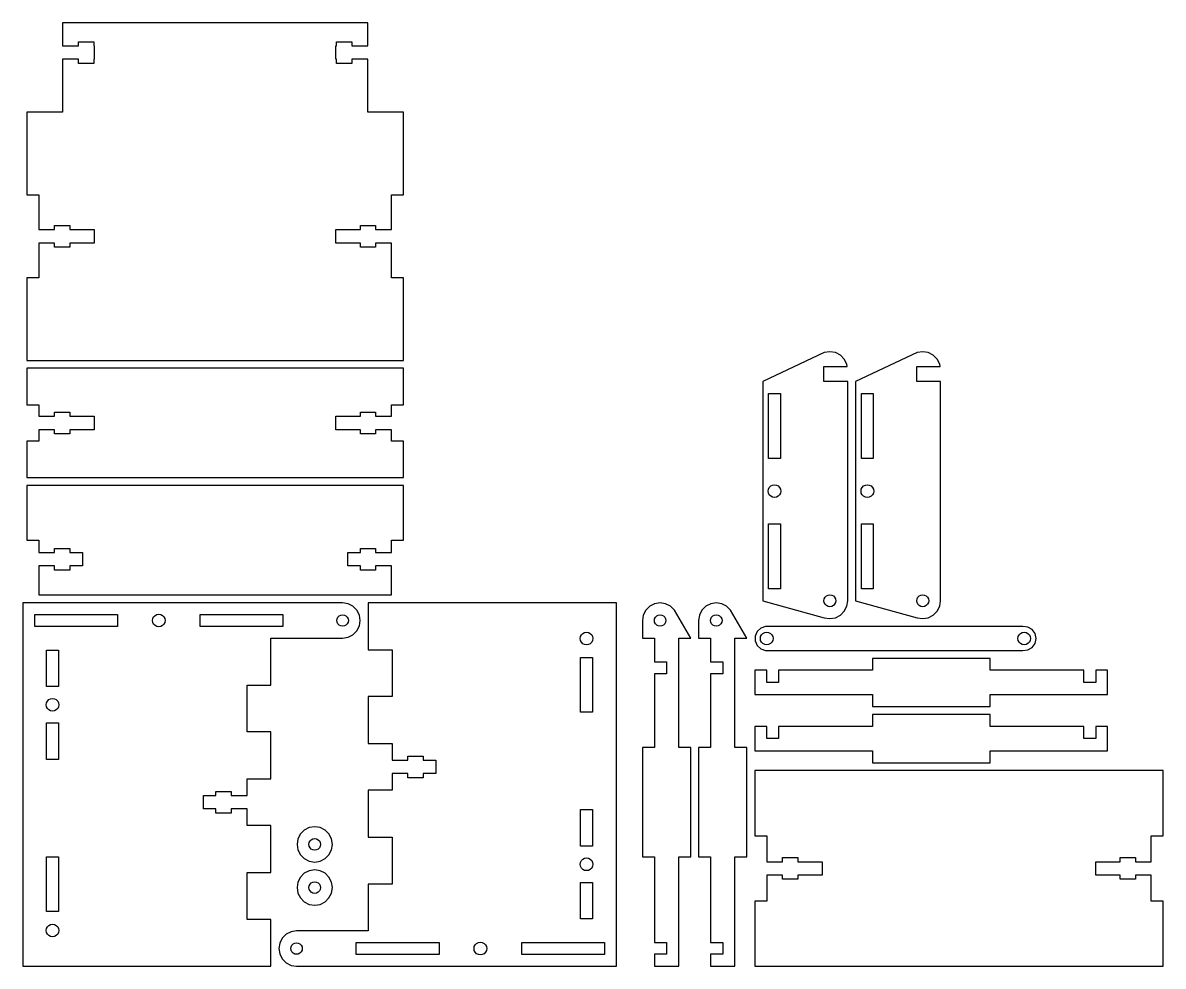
# Model space of a CAD drawing. Header units: metres. Extents: x 0 to 494, y 0 to 238.
# Drawn here: x 206.7 to 494, y 0 to 237.7 of the extents above; entities that cross this region are included whole.
import ezdxf

# ---------------------------------------------------------------- set-up
doc = ezdxf.new("R2010")
doc.units = ezdxf.units.M

msp = doc.modelspace()

# ---------------------------------------------------------------- linework, layer by layer
for p, q in [((293.61, 237.694), (216.74, 237.694)), ((216.74, 237.694), (216.74, 231.894)), ((293.61, 231.894), (293.61, 237.694)), ((220.74, 231.894), (220.74, 232.919)), ((220.74, 232.919), (224.59, 232.919)), ((224.59, 232.919), (224.59, 231.894)), ((285.76, 231.894), (285.76, 232.919)), ((285.76, 232.919), (289.61, 232.919)), ((289.61, 232.919), (289.61, 231.894)), ((216.74, 231.894), (220.74, 231.894)), ((224.59, 231.894), (224.74, 231.894)), ((224.74, 231.894), (224.74, 228.494)), ((285.61, 228.494), (285.61, 231.894)), ((285.61, 231.894), (285.76, 231.894)), ((289.61, 231.894), (293.61, 231.894)), ((220.74, 228.494), (216.74, 228.494)), ((216.74, 228.494), (216.74, 215.144)), ((220.74, 227.469), (220.74, 228.494)), ((224.59, 227.469), (220.74, 227.469)), ((224.74, 228.494), (224.59, 228.494)), ((224.59, 228.494), (224.59, 227.469)), ((285.76, 228.494), (285.61, 228.494)), ((285.76, 227.469), (285.76, 228.494)), ((289.61, 227.469), (285.76, 227.469)), ((293.61, 228.494), (289.61, 228.494)), ((289.61, 228.494), (289.61, 227.469)), ((293.61, 215.144), (293.61, 228.494)), ((216.74, 215.144), (207.74, 215.144)), ((207.74, 215.144), (207.74, 194.311)), ((302.61, 215.144), (293.61, 215.144)), ((302.61, 194.311), (302.61, 215.144)), ((207.74, 194.311), (210.74, 194.311)), ((210.74, 194.311), (210.74, 185.594)), ((299.61, 185.594), (299.61, 194.311)), ((299.61, 194.311), (302.61, 194.311)), ((210.74, 185.594), (214.74, 185.594)), ((214.74, 185.594), (214.74, 186.619)), ((214.74, 186.619), (218.59, 186.619)), ((218.59, 186.619), (218.59, 185.594)), ((218.59, 185.594), (224.74, 185.594)), ((224.74, 185.594), (224.74, 182.194)), ((285.61, 182.194), (285.61, 185.594)), ((285.61, 185.594), (291.76, 185.594)), ((291.76, 185.594), (291.76, 186.619)), ((291.76, 186.619), (295.61, 186.619)), ((295.61, 186.619), (295.61, 185.594)), ((295.61, 185.594), (299.61, 185.594)), ((214.74, 182.194), (210.74, 182.194)), ((210.74, 182.194), (210.74, 173.477)), ((214.74, 181.169), (214.74, 182.194)), ((218.59, 181.169), (214.74, 181.169)), ((224.74, 182.194), (218.59, 182.194)), ((218.59, 182.194), (218.59, 181.169)), ((291.76, 182.194), (285.61, 182.194)), ((291.76, 181.169), (291.76, 182.194)), ((295.61, 181.169), (291.76, 181.169)), ((299.61, 182.194), (295.61, 182.194)), ((295.61, 182.194), (295.61, 181.169)), ((299.61, 173.477), (299.61, 182.194)), ((210.74, 173.477), (207.74, 173.477)), ((207.74, 173.477), (207.74, 152.644)), ((302.61, 173.477), (299.61, 173.477)), ((302.61, 152.644), (302.61, 173.477)), ((207.74, 152.644), (302.61, 152.644)), ((408.63, 154.613), (393.115, 147.333)), ((410.021, 154.833), (408.63, 154.613)), ((411.411, 154.613), (410.021, 154.833)), ((412.666, 153.974), (411.411, 154.613)), ((413.661, 152.978), (412.666, 153.974)), ((414.301, 151.724), (413.661, 152.978)), ((432.036, 154.613), (416.521, 147.333)), ((433.427, 154.833), (432.036, 154.613)), ((434.817, 154.613), (433.427, 154.833)), ((436.072, 153.974), (434.817, 154.613)), ((437.067, 152.978), (436.072, 153.974)), ((437.706, 151.724), (437.067, 152.978)), ((302.61, 150.644), (207.74, 150.644)), ((207.74, 150.644), (207.74, 141.461)), ((302.61, 141.461), (302.61, 150.644)), ((408.521, 147.333), (408.521, 151.083)), ((408.521, 151.083), (414.402, 151.083)), ((414.402, 151.083), (414.301, 151.724)), ((431.927, 147.333), (431.927, 151.083)), ((431.927, 151.083), (437.808, 151.083)), ((437.808, 151.083), (437.706, 151.724)), ((393.115, 147.333), (393.115, 92.0667)), ((414.521, 147.333), (408.521, 147.333)), ((414.521, 92.0667), (414.521, 147.333)), ((416.521, 147.333), (416.521, 92.0667)), ((437.927, 147.333), (431.927, 147.333)), ((437.927, 92.0667), (437.927, 147.333)), ((394.565, 127.911), (394.565, 144.333)), ((394.565, 144.333), (397.565, 144.333)), ((397.565, 144.333), (397.565, 127.911)), ((417.971, 127.911), (417.971, 144.333)), ((417.971, 144.333), (420.971, 144.333)), ((420.971, 144.333), (420.971, 127.911)), ((207.74, 141.461), (210.74, 141.461)), ((210.74, 141.461), (210.74, 138.57)), ((299.61, 138.57), (299.61, 141.461)), ((299.61, 141.461), (302.61, 141.461)), ((210.74, 138.57), (214.74, 138.57)), ((214.74, 138.57), (214.74, 139.595)), ((214.74, 139.595), (218.59, 139.595)), ((218.59, 139.595), (218.59, 138.57)), ((218.59, 138.57), (224.74, 138.57)), ((224.74, 138.57), (224.74, 135.17)), ((285.61, 135.17), (285.61, 138.57)), ((285.61, 138.57), (291.76, 138.57)), ((291.76, 138.57), (291.76, 139.595)), ((291.76, 139.595), (295.61, 139.595)), ((295.61, 139.595), (295.61, 138.57)), ((295.61, 138.57), (299.61, 138.57)), ((214.74, 135.17), (210.74, 135.17)), ((210.74, 135.17), (210.74, 132.278)), ((214.74, 134.145), (214.74, 135.17)), ((224.74, 135.17), (218.59, 135.17)), ((218.59, 135.17), (218.59, 134.145)), ((291.76, 135.17), (285.61, 135.17)), ((291.76, 134.145), (291.76, 135.17)), ((299.61, 135.17), (295.61, 135.17)), ((295.61, 135.17), (295.61, 134.145)), ((299.61, 132.278), (299.61, 135.17)), ((210.74, 132.278), (207.74, 132.278)), ((207.74, 132.278), (207.74, 123.095)), ((218.59, 134.145), (214.74, 134.145)), ((295.61, 134.145), (291.76, 134.145)), ((302.61, 132.278), (299.61, 132.278)), ((302.61, 123.095), (302.61, 132.278)), ((397.565, 127.911), (394.565, 127.911)), ((420.971, 127.911), (417.971, 127.911)), ((207.74, 123.095), (302.61, 123.095)), ((302.61, 121.095), (207.74, 121.095)), ((207.74, 121.095), (207.74, 107.321)), ((302.61, 107.321), (302.61, 121.095)), ((394.771, 120.64), (395.125, 120.994)), ((395.125, 120.994), (395.571, 121.222)), ((395.571, 121.222), (396.065, 121.3)), ((396.065, 121.3), (396.559, 121.222)), ((396.559, 121.222), (397.005, 120.994)), ((397.005, 120.994), (397.359, 120.64)), ((418.176, 120.64), (418.53, 120.994)), ((418.53, 120.994), (418.976, 121.222)), ((418.976, 121.222), (419.471, 121.3)), ((419.471, 121.3), (419.965, 121.222)), ((419.965, 121.222), (420.411, 120.994)), ((420.411, 120.994), (420.765, 120.64)), ((394.465, 119.7), (394.543, 120.194)), ((394.543, 119.206), (394.465, 119.7)), ((394.543, 120.194), (394.771, 120.64)), ((394.771, 118.76), (394.543, 119.206)), ((395.125, 118.406), (394.771, 118.76)), ((395.571, 118.178), (395.125, 118.406)), ((396.065, 118.1), (395.571, 118.178)), ((396.559, 118.178), (396.065, 118.1)), ((397.005, 118.406), (396.559, 118.178)), ((397.359, 118.76), (397.005, 118.406)), ((397.359, 120.64), (397.587, 120.194)), ((397.587, 119.206), (397.359, 118.76)), ((397.587, 120.194), (397.665, 119.7)), ((397.665, 119.7), (397.587, 119.206)), ((417.871, 119.7), (417.949, 120.194)), ((417.949, 119.206), (417.871, 119.7)), ((417.949, 120.194), (418.176, 120.64)), ((418.176, 118.76), (417.949, 119.206)), ((418.53, 118.406), (418.176, 118.76)), ((418.976, 118.178), (418.53, 118.406)), ((419.471, 118.1), (418.976, 118.178)), ((419.965, 118.178), (419.471, 118.1)), ((420.411, 118.406), (419.965, 118.178)), ((420.765, 118.76), (420.411, 118.406)), ((420.765, 120.64), (420.993, 120.194)), ((420.993, 119.206), (420.765, 118.76)), ((420.993, 120.194), (421.071, 119.7)), ((421.071, 119.7), (420.993, 119.206)), ((394.565, 95.0667), (394.565, 111.489)), ((394.565, 111.489), (397.565, 111.489)), ((397.565, 111.489), (397.565, 95.0667)), ((417.971, 95.0667), (417.971, 111.489)), ((417.971, 111.489), (420.971, 111.489)), ((420.971, 111.489), (420.971, 95.0667)), ((207.74, 107.321), (210.74, 107.321)), ((210.74, 107.321), (210.74, 104.246)), ((299.61, 104.246), (299.61, 107.321)), ((299.61, 107.321), (302.61, 107.321)), ((210.74, 104.246), (214.74, 104.246)), ((214.74, 104.246), (214.74, 105.271)), ((214.74, 105.271), (218.59, 105.271)), ((218.59, 105.271), (218.59, 104.246)), ((218.59, 104.246), (221.74, 104.246)), ((221.74, 104.246), (221.74, 100.846)), ((288.61, 100.846), (288.61, 104.246)), ((288.61, 104.246), (291.76, 104.246)), ((291.76, 104.246), (291.76, 105.271)), ((291.76, 105.271), (295.61, 105.271)), ((295.61, 105.271), (295.61, 104.246)), ((295.61, 104.246), (299.61, 104.246)), ((214.74, 100.846), (210.74, 100.846)), ((210.74, 100.846), (210.74, 93.5465)), ((214.74, 99.8215), (214.74, 100.846)), ((221.74, 100.846), (218.59, 100.846)), ((218.59, 100.846), (218.59, 99.8215)), ((291.76, 100.846), (288.61, 100.846)), ((291.76, 99.8215), (291.76, 100.846)), ((299.61, 100.846), (295.61, 100.846)), ((295.61, 100.846), (295.61, 99.8215)), ((299.61, 93.5465), (299.61, 100.846)), ((218.59, 99.8215), (214.74, 99.8215)), ((295.61, 99.8215), (291.76, 99.8215)), ((397.565, 95.0667), (394.565, 95.0667)), ((420.971, 95.0667), (417.971, 95.0667)), ((210.74, 93.5465), (299.61, 93.5465)), ((393.115, 92.0667), (408.63, 87.7869)), ((408.521, 92.0667), (408.594, 92.5302)), ((408.594, 91.6031), (408.521, 92.0667)), ((408.594, 92.5302), (408.807, 92.9483)), ((408.807, 92.9483), (409.139, 93.2802)), ((409.139, 93.2802), (409.557, 93.4932)), ((409.557, 93.4932), (410.021, 93.5667)), ((410.021, 93.5667), (410.484, 93.4932)), ((410.484, 93.4932), (410.902, 93.2802)), ((410.902, 93.2802), (411.234, 92.9483)), ((411.234, 92.9483), (411.447, 92.5302)), ((411.447, 92.5302), (411.521, 92.0667)), ((411.521, 92.0667), (411.447, 91.6031)), ((414.301, 90.6761), (414.521, 92.0667)), ((416.521, 92.0667), (432.036, 87.7869)), ((431.927, 92.0667), (432, 92.5302)), ((432, 91.6031), (431.927, 92.0667)), ((432, 92.5302), (432.213, 92.9483)), ((432.213, 92.9483), (432.545, 93.2802)), ((432.545, 93.2802), (432.963, 93.4932)), ((432.963, 93.4932), (433.427, 93.5667)), ((433.427, 93.5667), (433.89, 93.4932)), ((433.89, 93.4932), (434.308, 93.2802)), ((434.308, 93.2802), (434.64, 92.9483)), ((434.64, 92.9483), (434.853, 92.5302)), ((434.853, 92.5302), (434.927, 92.0667)), ((434.927, 92.0667), (434.853, 91.6031)), ((437.706, 90.6761), (437.927, 92.0667)), ((287.29, 91.5465), (206.74, 91.5465)), ((206.74, 91.5465), (206.74, 0)), ((288.665, 91.3287), (287.29, 91.5465)), ((289.906, 90.6966), (288.665, 91.3287)), ((290.89, 89.7121), (289.906, 90.6966)), ((291.522, 88.4716), (290.89, 89.7121)), ((356.24, 91.5465), (293.74, 91.5465)), ((293.74, 91.5465), (293.74, 79.7399)), ((356.24, 0), (356.24, 91.5465)), ((363.665, 89.7121), (363.033, 88.4716)), ((364.649, 90.6966), (363.665, 89.7121)), ((365.89, 91.3287), (364.649, 90.6966)), ((367.265, 91.5465), (365.89, 91.3287)), ((368.64, 91.3287), (367.265, 91.5465)), ((369.881, 90.6966), (368.64, 91.3287)), ((370.865, 89.7121), (369.881, 90.6966)), ((374.965, 82.6565), (370.865, 89.7121)), ((377.815, 89.7121), (377.183, 88.4716)), ((378.799, 90.6966), (377.815, 89.7121)), ((380.04, 91.3287), (378.799, 90.6966)), ((381.415, 91.5465), (380.04, 91.3287)), ((382.79, 91.3287), (381.415, 91.5465)), ((384.031, 90.6966), (382.79, 91.3287)), ((385.015, 89.7121), (384.031, 90.6966)), ((389.115, 82.6565), (385.015, 89.7121)), ((408.807, 91.185), (408.594, 91.6031)), ((409.139, 90.8531), (408.807, 91.185)), ((409.557, 90.6401), (409.139, 90.8531)), ((410.021, 90.5667), (409.557, 90.6401)), ((410.484, 90.6401), (410.021, 90.5667)), ((410.902, 90.8531), (410.484, 90.6401)), ((411.234, 91.185), (410.902, 90.8531)), ((411.447, 91.6031), (411.234, 91.185)), ((412.666, 88.4261), (413.661, 89.4216)), ((413.661, 89.4216), (414.301, 90.6761)), ((432.213, 91.185), (432, 91.6031)), ((432.545, 90.8531), (432.213, 91.185)), ((432.963, 90.6401), (432.545, 90.8531)), ((433.427, 90.5667), (432.963, 90.6401)), ((433.89, 90.6401), (433.427, 90.5667)), ((434.308, 90.8531), (433.89, 90.6401)), ((434.64, 91.185), (434.308, 90.8531)), ((434.853, 91.6031), (434.64, 91.185)), ((436.072, 88.4261), (437.067, 89.4216)), ((437.067, 89.4216), (437.706, 90.6761)), ((209.74, 85.5965), (209.74, 88.5965)), ((209.74, 88.5965), (230.573, 88.5965)), ((230.573, 88.5965), (230.573, 85.5965)), ((239.39, 87.0965), (239.468, 87.5909)), ((239.468, 86.6021), (239.39, 87.0965)), ((239.468, 87.5909), (239.696, 88.037)), ((239.696, 86.156), (239.468, 86.6021)), ((239.696, 88.037), (240.05, 88.3909)), ((240.05, 88.3909), (240.496, 88.6182)), ((240.496, 88.6182), (240.99, 88.6965)), ((240.99, 88.6965), (241.484, 88.6182)), ((241.484, 88.6182), (241.93, 88.3909)), ((241.93, 88.3909), (242.284, 88.037)), ((242.284, 88.037), (242.512, 87.5909)), ((242.512, 86.6021), (242.284, 86.156)), ((242.512, 87.5909), (242.59, 87.0965)), ((242.59, 87.0965), (242.512, 86.6021)), ((251.407, 85.5965), (251.407, 88.5965)), ((251.407, 88.5965), (272.24, 88.5965)), ((272.24, 88.5965), (272.24, 85.5965)), ((285.84, 87.0965), (285.911, 87.5446)), ((285.911, 86.6484), (285.84, 87.0965)), ((285.911, 87.5446), (286.117, 87.9488)), ((286.117, 86.2442), (285.911, 86.6484)), ((286.117, 87.9488), (286.438, 88.2696)), ((286.438, 85.9234), (286.117, 86.2442)), ((286.438, 88.2696), (286.842, 88.4755)), ((286.842, 88.4755), (287.29, 88.5465)), ((287.29, 88.5465), (287.738, 88.4755)), ((287.738, 88.4755), (288.142, 88.2696)), ((288.142, 88.2696), (288.463, 87.9488)), ((288.463, 86.2442), (288.142, 85.9234)), ((288.463, 87.9488), (288.669, 87.5446)), ((288.669, 86.6484), (288.463, 86.2442)), ((288.669, 87.5446), (288.74, 87.0965)), ((288.74, 87.0965), (288.669, 86.6484)), ((291.74, 87.0965), (291.522, 88.4716)), ((291.522, 85.7214), (291.74, 87.0965)), ((363.033, 88.4716), (362.815, 87.0965)), ((362.815, 87.0965), (362.815, 82.6465)), ((365.815, 87.0965), (365.886, 87.5446)), ((365.886, 86.6484), (365.815, 87.0965)), ((365.886, 87.5446), (366.092, 87.9488)), ((366.092, 86.2442), (365.886, 86.6484)), ((366.092, 87.9488), (366.413, 88.2696)), ((366.413, 85.9234), (366.092, 86.2442)), ((366.413, 88.2696), (366.817, 88.4755)), ((366.817, 88.4755), (367.265, 88.5465)), ((367.265, 88.5465), (367.713, 88.4755)), ((367.713, 88.4755), (368.117, 88.2696)), ((368.117, 88.2696), (368.438, 87.9488)), ((368.438, 86.2442), (368.117, 85.9234)), ((368.438, 87.9488), (368.644, 87.5446)), ((368.644, 86.6484), (368.438, 86.2442)), ((368.644, 87.5446), (368.715, 87.0965)), ((368.715, 87.0965), (368.644, 86.6484)), ((377.183, 88.4716), (376.965, 87.0965)), ((376.965, 87.0965), (376.965, 82.6465)), ((379.965, 87.0965), (380.036, 87.5446)), ((380.036, 86.6484), (379.965, 87.0965)), ((380.036, 87.5446), (380.242, 87.9488)), ((380.242, 86.2442), (380.036, 86.6484)), ((380.242, 87.9488), (380.563, 88.2696)), ((380.563, 85.9234), (380.242, 86.2442)), ((380.563, 88.2696), (380.967, 88.4755)), ((380.967, 88.4755), (381.415, 88.5465)), ((381.415, 88.5465), (381.863, 88.4755)), ((381.863, 88.4755), (382.267, 88.2696)), ((382.267, 88.2696), (382.588, 87.9488)), ((382.588, 86.2442), (382.267, 85.9234)), ((382.588, 87.9488), (382.794, 87.5446)), ((382.794, 86.6484), (382.588, 86.2442)), ((382.794, 87.5446), (382.865, 87.0965)), ((382.865, 87.0965), (382.794, 86.6484)), ((408.63, 87.7869), (410.021, 87.5667)), ((410.021, 87.5667), (411.411, 87.7869)), ((411.411, 87.7869), (412.666, 88.4261)), ((432.036, 87.7869), (433.427, 87.5667)), ((433.427, 87.5667), (434.817, 87.7869)), ((434.817, 87.7869), (436.072, 88.4261)), ((230.573, 85.5965), (209.74, 85.5965)), ((240.05, 85.8021), (239.696, 86.156)), ((240.496, 85.5748), (240.05, 85.8021)), ((240.99, 85.4965), (240.496, 85.5748)), ((241.484, 85.5748), (240.99, 85.4965)), ((241.93, 85.8021), (241.484, 85.5748)), ((242.284, 86.156), (241.93, 85.8021)), ((272.24, 85.5965), (251.407, 85.5965)), ((286.842, 85.7175), (286.438, 85.9234)), ((287.29, 85.6465), (286.842, 85.7175)), ((287.738, 85.7175), (287.29, 85.6465)), ((288.142, 85.9234), (287.738, 85.7175)), ((288.665, 82.8643), (289.906, 83.4964)), ((289.906, 83.4964), (290.89, 84.4809)), ((290.89, 84.4809), (291.522, 85.7214)), ((347.218, 83.0409), (347.446, 83.487)), ((347.446, 83.487), (347.8, 83.8409)), ((347.8, 83.8409), (348.246, 84.0682)), ((348.246, 84.0682), (348.74, 84.1465)), ((348.74, 84.1465), (349.234, 84.0682)), ((349.234, 84.0682), (349.68, 83.8409)), ((349.68, 83.8409), (350.034, 83.487)), ((350.034, 83.487), (350.262, 83.0409)), ((366.817, 85.7175), (366.413, 85.9234)), ((367.265, 85.6465), (366.817, 85.7175)), ((367.713, 85.7175), (367.265, 85.6465)), ((368.117, 85.9234), (367.713, 85.7175)), ((380.967, 85.7175), (380.563, 85.9234)), ((381.415, 85.6465), (380.967, 85.7175)), ((381.863, 85.7175), (381.415, 85.6465)), ((382.267, 85.9234), (381.863, 85.7175)), ((391.688, 84.33), (391.181, 83.1904)), ((392.615, 85.1647), (391.688, 84.33)), ((392.593, 83.0611), (392.821, 83.5071)), ((393.801, 85.5502), (392.615, 85.1647)), ((392.821, 83.5071), (393.175, 83.8611)), ((393.175, 83.8611), (393.621, 84.0883)), ((393.621, 84.0883), (394.115, 84.1667)), ((458.671, 85.5502), (393.801, 85.5502)), ((394.115, 84.1667), (394.609, 84.0883)), ((394.609, 84.0883), (395.055, 83.8611)), ((395.055, 83.8611), (395.409, 83.5071)), ((395.409, 83.5071), (395.637, 83.0611)), ((457.463, 83.0611), (457.691, 83.5071)), ((457.691, 83.5071), (458.045, 83.8611)), ((458.045, 83.8611), (458.491, 84.0883)), ((458.491, 84.0883), (458.985, 84.1667)), ((459.912, 85.4198), (458.671, 85.5502)), ((458.985, 84.1667), (459.479, 84.0883)), ((459.479, 84.0883), (459.925, 83.8611)), ((460.992, 84.7961), (459.912, 85.4198)), ((459.925, 83.8611), (460.279, 83.5071)), ((460.279, 83.5071), (460.507, 83.0611)), ((461.726, 83.7869), (460.992, 84.7961)), ((461.985, 82.5667), (461.726, 83.7869)), ((269.24, 70.8399), (269.24, 82.6465)), ((269.24, 82.6465), (287.29, 82.6465)), ((287.29, 82.6465), (288.665, 82.8643)), ((347.14, 82.5465), (347.218, 83.0409)), ((347.218, 82.0521), (347.14, 82.5465)), ((347.446, 81.606), (347.218, 82.0521)), ((347.8, 81.2521), (347.446, 81.606)), ((348.246, 81.0248), (347.8, 81.2521)), ((348.74, 80.9465), (348.246, 81.0248)), ((349.234, 81.0248), (348.74, 80.9465)), ((349.68, 81.2521), (349.234, 81.0248)), ((350.034, 81.606), (349.68, 81.2521)), ((350.262, 82.0521), (350.034, 81.606)), ((350.262, 83.0409), (350.34, 82.5465)), ((350.34, 82.5465), (350.262, 82.0521)), ((362.815, 82.6465), (365.815, 82.6465)), ((365.815, 82.6465), (365.815, 76.6465)), ((371.965, 55.0977), (371.965, 82.6465)), ((371.965, 82.6465), (374.965, 82.6465)), ((374.965, 82.6465), (374.965, 82.6565)), ((376.965, 82.6465), (379.965, 82.6465)), ((379.965, 82.6465), (379.965, 76.6465)), ((386.115, 55.0977), (386.115, 82.6465)), ((386.115, 82.6465), (389.115, 82.6465)), ((389.115, 82.6465), (389.115, 82.6565)), ((391.181, 83.1904), (391.181, 81.9429)), ((391.181, 81.9429), (391.688, 80.8033)), ((391.688, 80.8033), (392.615, 79.9686)), ((392.515, 82.5667), (392.593, 83.0611)), ((392.593, 82.0723), (392.515, 82.5667)), ((392.821, 81.6262), (392.593, 82.0723)), ((393.175, 81.2722), (392.821, 81.6262)), ((393.621, 81.045), (393.175, 81.2722)), ((394.115, 80.9667), (393.621, 81.045)), ((394.609, 81.045), (394.115, 80.9667)), ((395.055, 81.2722), (394.609, 81.045)), ((395.409, 81.6262), (395.055, 81.2722)), ((395.637, 82.0723), (395.409, 81.6262)), ((395.637, 83.0611), (395.715, 82.5667)), ((395.715, 82.5667), (395.637, 82.0723)), ((457.385, 82.5667), (457.463, 83.0611)), ((457.463, 82.0723), (457.385, 82.5667)), ((457.691, 81.6262), (457.463, 82.0723)), ((458.045, 81.2722), (457.691, 81.6262)), ((458.491, 81.045), (458.045, 81.2722)), ((458.985, 80.9667), (458.491, 81.045)), ((459.479, 81.045), (458.985, 80.9667)), ((459.925, 81.2722), (459.479, 81.045)), ((460.279, 81.6262), (459.925, 81.2722)), ((460.507, 82.0723), (460.279, 81.6262)), ((460.507, 83.0611), (460.585, 82.5667)), ((460.585, 82.5667), (460.507, 82.0723)), ((460.992, 80.3372), (461.726, 81.3465)), ((461.726, 81.3465), (461.985, 82.5667)), ((212.74, 70.4635), (212.74, 79.6465)), ((212.74, 79.6465), (215.74, 79.6465)), ((215.74, 79.6465), (215.74, 70.4635)), ((293.74, 79.7399), (299.74, 79.7399)), ((299.74, 79.7399), (299.74, 67.9332)), ((347.24, 63.9977), (347.24, 77.7721)), ((347.24, 77.7721), (350.24, 77.7721)), ((350.24, 77.7721), (350.24, 63.9977)), ((392.615, 79.9686), (393.801, 79.5831)), ((393.801, 79.5831), (458.671, 79.5831)), ((450.362, 77.5667), (420.738, 77.5667)), ((420.738, 77.5667), (420.738, 74.5667)), ((450.362, 74.5667), (450.362, 77.5667)), ((458.671, 79.5831), (459.912, 79.7135)), ((459.912, 79.7135), (460.992, 80.3372)), ((365.815, 76.6465), (368.89, 76.6465)), ((368.89, 76.6465), (368.89, 73.6465)), ((379.965, 76.6465), (383.04, 76.6465)), ((383.04, 76.6465), (383.04, 73.6465)), ((368.89, 73.6465), (365.815, 73.6465)), ((365.815, 73.6465), (365.815, 55.0977)), ((383.04, 73.6465), (379.965, 73.6465)), ((379.965, 73.6465), (379.965, 55.0977)), ((394.115, 74.5667), (391.115, 74.5667)), ((391.115, 74.5667), (391.115, 68.4167)), ((394.115, 71.4917), (394.115, 74.5667)), ((420.738, 74.5667), (397.115, 74.5667)), ((397.115, 74.5667), (397.115, 71.4917)), ((473.985, 74.5667), (450.362, 74.5667)), ((473.985, 71.4917), (473.985, 74.5667)), ((479.985, 74.5667), (476.985, 74.5667)), ((476.985, 74.5667), (476.985, 71.4917)), ((479.985, 68.4167), (479.985, 74.5667)), ((215.74, 70.4635), (212.74, 70.4635)), ((263.24, 59.0332), (263.24, 70.8399)), ((263.24, 70.8399), (269.24, 70.8399)), ((397.115, 71.4917), (394.115, 71.4917)), ((476.985, 71.4917), (473.985, 71.4917)), ((212.64, 65.8721), (212.718, 66.3665)), ((212.718, 66.3665), (212.946, 66.8125)), ((212.946, 66.8125), (213.3, 67.1665)), ((213.3, 67.1665), (213.746, 67.3938)), ((213.746, 67.3938), (214.24, 67.4721)), ((214.24, 67.4721), (214.734, 67.3938)), ((214.734, 67.3938), (215.18, 67.1665)), ((215.18, 67.1665), (215.534, 66.8125)), ((215.534, 66.8125), (215.762, 66.3665)), ((215.762, 66.3665), (215.84, 65.8721)), ((299.74, 67.9332), (293.74, 67.9332)), ((293.74, 67.9332), (293.74, 56.1266)), ((391.115, 68.4167), (420.738, 68.4167)), ((420.738, 68.4167), (420.738, 65.4167)), ((450.362, 68.4167), (479.985, 68.4167)), ((450.362, 65.4167), (450.362, 68.4167)), ((212.718, 65.3777), (212.64, 65.8721)), ((212.946, 64.9316), (212.718, 65.3777)), ((213.3, 64.5777), (212.946, 64.9316)), ((213.746, 64.3504), (213.3, 64.5777)), ((214.24, 64.2721), (213.746, 64.3504)), ((214.734, 64.3504), (214.24, 64.2721)), ((215.18, 64.5777), (214.734, 64.3504)), ((215.534, 64.9316), (215.18, 64.5777)), ((215.762, 65.3777), (215.534, 64.9316)), ((215.84, 65.8721), (215.762, 65.3777)), ((350.24, 63.9977), (347.24, 63.9977)), ((420.738, 65.4167), (450.362, 65.4167)), ((450.362, 63.4167), (420.738, 63.4167)), ((420.738, 63.4167), (420.738, 60.4167)), ((450.362, 60.4167), (450.362, 63.4167)), ((212.74, 52.0977), (212.74, 61.2806)), ((212.74, 61.2806), (215.74, 61.2806)), ((215.74, 61.2806), (215.74, 52.0977)), ((394.115, 60.4167), (391.115, 60.4167)), ((391.115, 60.4167), (391.115, 54.2667)), ((394.115, 57.3417), (394.115, 60.4167)), ((420.738, 60.4167), (397.115, 60.4167)), ((397.115, 60.4167), (397.115, 57.3417)), ((473.985, 60.4167), (450.362, 60.4167)), ((473.985, 57.3417), (473.985, 60.4167)), ((479.985, 60.4167), (476.985, 60.4167)), ((476.985, 60.4167), (476.985, 57.3417)), ((479.985, 54.2667), (479.985, 60.4167)), ((269.24, 59.0332), (263.24, 59.0332)), ((269.24, 47.2266), (269.24, 59.0332)), ((293.74, 56.1266), (299.74, 56.1266)), ((299.74, 56.1266), (299.74, 51.9232)), ((365.815, 55.0977), (362.815, 55.0977)), ((362.815, 55.0977), (362.815, 27.5488)), ((374.965, 55.0977), (371.965, 55.0977)), ((374.965, 27.5488), (374.965, 55.0977)), ((379.965, 55.0977), (376.965, 55.0977)), ((376.965, 55.0977), (376.965, 27.5488)), ((389.115, 55.0977), (386.115, 55.0977)), ((389.115, 27.5488), (389.115, 55.0977)), ((397.115, 57.3417), (394.115, 57.3417)), ((476.985, 57.3417), (473.985, 57.3417)), ((215.74, 52.0977), (212.74, 52.0977)), ((299.74, 51.9232), (303.74, 51.9232)), ((303.74, 51.9232), (303.74, 52.9482)), ((303.74, 52.9482), (307.59, 52.9482)), ((307.59, 52.9482), (307.59, 51.9232)), ((307.59, 51.9232), (310.74, 51.9232)), ((310.74, 51.9232), (310.74, 48.5233)), ((391.115, 54.2667), (420.738, 54.2667)), ((420.738, 54.2667), (420.738, 51.2667)), ((450.362, 54.2667), (479.985, 54.2667)), ((450.362, 51.2667), (450.362, 54.2667)), ((493.985, 49.2667), (391.115, 49.2667)), ((391.115, 49.2667), (391.115, 32.8444)), ((420.738, 51.2667), (450.362, 51.2667)), ((493.985, 32.8444), (493.985, 49.2667)), ((263.24, 43.0232), (263.24, 47.2266)), ((263.24, 47.2266), (269.24, 47.2266)), ((303.74, 48.5233), (299.74, 48.5233)), ((299.74, 48.5233), (299.74, 44.3199)), ((303.74, 47.4983), (303.74, 48.5233)), ((307.59, 47.4983), (303.74, 47.4983)), ((310.74, 48.5233), (307.59, 48.5233)), ((307.59, 48.5233), (307.59, 47.4983)), ((255.39, 43.0232), (255.39, 44.0482)), ((255.39, 44.0482), (259.24, 44.0482)), ((259.24, 44.0482), (259.24, 43.0232)), ((299.74, 44.3199), (293.74, 44.3199)), ((293.74, 44.3199), (293.74, 32.5133)), ((252.24, 39.6232), (252.24, 43.0232)), ((252.24, 43.0232), (255.39, 43.0232)), ((259.24, 43.0232), (263.24, 43.0232)), ((255.39, 39.6232), (252.24, 39.6232)), ((255.39, 38.5983), (255.39, 39.6232)), ((259.24, 38.5983), (255.39, 38.5983)), ((263.24, 39.6232), (259.24, 39.6232)), ((259.24, 39.6232), (259.24, 38.5983)), ((263.24, 35.4199), (263.24, 39.6232)), ((347.24, 30.2659), (347.24, 39.4488)), ((347.24, 39.4488), (350.24, 39.4488)), ((350.24, 39.4488), (350.24, 30.2659)), ((269.24, 35.4199), (263.24, 35.4199)), ((269.24, 23.6133), (269.24, 35.4199)), ((278.89, 34.9322), (277.649, 34.3001)), ((280.265, 35.15), (278.89, 34.9322)), ((281.64, 34.9322), (280.265, 35.15)), ((282.881, 34.3001), (281.64, 34.9322)), ((276.033, 32.0751), (275.815, 30.7)), ((276.665, 33.3156), (276.033, 32.0751)), ((277.649, 34.3001), (276.665, 33.3156)), ((279.092, 31.5523), (279.413, 31.8731)), ((279.413, 31.8731), (279.817, 32.079)), ((279.817, 32.079), (280.265, 32.15)), ((280.265, 32.15), (280.713, 32.079)), ((280.713, 32.079), (281.117, 31.8731)), ((281.117, 31.8731), (281.438, 31.5523)), ((283.865, 33.3156), (282.881, 34.3001)), ((284.497, 32.0751), (283.865, 33.3156)), ((284.715, 30.7), (284.497, 32.0751)), ((293.74, 32.5133), (299.74, 32.5133)), ((299.74, 32.5133), (299.74, 20.7066)), ((391.115, 32.8444), (394.115, 32.8444)), ((394.115, 32.8444), (394.115, 26.3333)), ((490.985, 26.3333), (490.985, 32.8444)), ((490.985, 32.8444), (493.985, 32.8444)), ((275.815, 30.7), (276.033, 29.3249)), ((276.033, 29.3249), (276.665, 28.0844)), ((278.815, 30.7), (278.886, 31.1481)), ((278.886, 30.2519), (278.815, 30.7)), ((278.886, 31.1481), (279.092, 31.5523)), ((279.092, 29.8477), (278.886, 30.2519)), ((279.413, 29.5269), (279.092, 29.8477)), ((279.817, 29.321), (279.413, 29.5269)), ((280.265, 29.25), (279.817, 29.321)), ((280.713, 29.321), (280.265, 29.25)), ((281.117, 29.5269), (280.713, 29.321)), ((281.438, 29.8477), (281.117, 29.5269)), ((281.438, 31.5523), (281.644, 31.1481)), ((281.644, 30.2519), (281.438, 29.8477)), ((281.644, 31.1481), (281.715, 30.7)), ((281.715, 30.7), (281.644, 30.2519)), ((283.865, 28.0844), (284.497, 29.3249)), ((284.497, 29.3249), (284.715, 30.7)), ((350.24, 30.2659), (347.24, 30.2659)), ((212.74, 13.7744), (212.74, 27.5488)), ((212.74, 27.5488), (215.74, 27.5488)), ((215.74, 27.5488), (215.74, 13.7744)), ((276.665, 28.0844), (277.649, 27.0999)), ((277.649, 27.0999), (278.89, 26.4678)), ((278.89, 26.4678), (280.265, 26.25)), ((280.265, 26.25), (281.64, 26.4678)), ((281.64, 26.4678), (282.881, 27.0999)), ((282.881, 27.0999), (283.865, 28.0844)), ((347.14, 25.6744), (347.218, 26.1688)), ((347.218, 26.1688), (347.446, 26.6149)), ((347.446, 26.6149), (347.8, 26.9688)), ((347.8, 26.9688), (348.246, 27.1961)), ((348.246, 27.1961), (348.74, 27.2744)), ((348.74, 27.2744), (349.234, 27.1961)), ((349.234, 27.1961), (349.68, 26.9688)), ((349.68, 26.9688), (350.034, 26.6149)), ((350.034, 26.6149), (350.262, 26.1688)), ((350.262, 26.1688), (350.34, 25.6744)), ((362.815, 27.5488), (365.815, 27.5488)), ((365.815, 27.5488), (365.815, 6)), ((371.965, 27.5488), (374.965, 27.5488)), ((371.965, 0), (371.965, 27.5488)), ((376.965, 27.5488), (379.965, 27.5488)), ((379.965, 27.5488), (379.965, 6)), ((386.115, 27.5488), (389.115, 27.5488)), ((386.115, 0), (386.115, 27.5488)), ((394.115, 26.3333), (398.115, 26.3333)), ((398.115, 26.3333), (398.115, 27.3583)), ((398.115, 27.3583), (401.965, 27.3583)), ((401.965, 27.3583), (401.965, 26.3333)), ((401.965, 26.3333), (408.115, 26.3333)), ((408.115, 26.3333), (408.115, 22.9333)), ((476.985, 22.9333), (476.985, 26.3333)), ((476.985, 26.3333), (483.135, 26.3333)), ((483.135, 26.3333), (483.135, 27.3583)), ((483.135, 27.3583), (486.985, 27.3583)), ((486.985, 27.3583), (486.985, 26.3333)), ((486.985, 26.3333), (490.985, 26.3333)), ((263.24, 11.8066), (263.24, 23.6133)), ((263.24, 23.6133), (269.24, 23.6133)), ((277.649, 23.4001), (276.665, 22.4156)), ((278.89, 24.0322), (277.649, 23.4001)), ((280.265, 24.25), (278.89, 24.0322)), ((281.64, 24.0322), (280.265, 24.25)), ((282.881, 23.4001), (281.64, 24.0322)), ((283.865, 22.4156), (282.881, 23.4001)), ((347.218, 25.18), (347.14, 25.6744)), ((347.446, 24.734), (347.218, 25.18)), ((347.8, 24.38), (347.446, 24.734)), ((348.246, 24.1527), (347.8, 24.38)), ((348.74, 24.0744), (348.246, 24.1527)), ((349.234, 24.1527), (348.74, 24.0744)), ((349.68, 24.38), (349.234, 24.1527)), ((350.034, 24.734), (349.68, 24.38)), ((350.262, 25.18), (350.034, 24.734)), ((350.34, 25.6744), (350.262, 25.18)), ((276.033, 21.1751), (275.815, 19.8)), ((276.665, 22.4156), (276.033, 21.1751)), ((278.815, 19.8), (278.886, 20.2481)), ((278.886, 20.2481), (279.092, 20.6523)), ((279.092, 20.6523), (279.413, 20.9731)), ((279.413, 20.9731), (279.817, 21.179)), ((279.817, 21.179), (280.265, 21.25)), ((280.265, 21.25), (280.713, 21.179)), ((280.713, 21.179), (281.117, 20.9731)), ((281.117, 20.9731), (281.438, 20.6523)), ((281.438, 20.6523), (281.644, 20.2481)), ((281.644, 20.2481), (281.715, 19.8)), ((284.497, 21.1751), (283.865, 22.4156)), ((284.715, 19.8), (284.497, 21.1751)), ((299.74, 20.7066), (293.74, 20.7066)), ((293.74, 20.7066), (293.74, 8.9)), ((347.24, 11.9), (347.24, 21.083)), ((347.24, 21.083), (350.24, 21.083)), ((350.24, 21.083), (350.24, 11.9)), ((398.115, 22.9333), (394.115, 22.9333)), ((394.115, 22.9333), (394.115, 16.4222)), ((398.115, 21.9083), (398.115, 22.9333)), ((401.965, 21.9083), (398.115, 21.9083)), ((408.115, 22.9333), (401.965, 22.9333)), ((401.965, 22.9333), (401.965, 21.9083)), ((483.135, 22.9333), (476.985, 22.9333)), ((483.135, 21.9083), (483.135, 22.9333)), ((486.985, 21.9083), (483.135, 21.9083)), ((490.985, 22.9333), (486.985, 22.9333)), ((486.985, 22.9333), (486.985, 21.9083)), ((490.985, 16.4222), (490.985, 22.9333)), ((275.815, 19.8), (276.033, 18.4249)), ((276.033, 18.4249), (276.665, 17.1844)), ((278.886, 19.3519), (278.815, 19.8)), ((279.092, 18.9477), (278.886, 19.3519)), ((279.413, 18.6269), (279.092, 18.9477)), ((279.817, 18.421), (279.413, 18.6269)), ((280.265, 18.35), (279.817, 18.421)), ((280.713, 18.421), (280.265, 18.35)), ((281.117, 18.6269), (280.713, 18.421)), ((281.438, 18.9477), (281.117, 18.6269)), ((281.644, 19.3519), (281.438, 18.9477)), ((281.715, 19.8), (281.644, 19.3519)), ((283.865, 17.1844), (284.497, 18.4249)), ((284.497, 18.4249), (284.715, 19.8)), ((276.665, 17.1844), (277.649, 16.1999)), ((277.649, 16.1999), (278.89, 15.5678)), ((278.89, 15.5678), (280.265, 15.35)), ((280.265, 15.35), (281.64, 15.5678)), ((281.64, 15.5678), (282.881, 16.1999)), ((282.881, 16.1999), (283.865, 17.1844)), ((394.115, 16.4222), (391.115, 16.4222)), ((391.115, 16.4222), (391.115, 0)), ((493.985, 16.4222), (490.985, 16.4222)), ((493.985, 0), (493.985, 16.4222)), ((215.74, 13.7744), (212.74, 13.7744)), ((269.24, 11.8066), (263.24, 11.8066)), ((269.24, 0), (269.24, 11.8066)), ((350.24, 11.9), (347.24, 11.9)), ((212.64, 9), (212.718, 9.4944)), ((212.718, 8.5056), (212.64, 9)), ((212.718, 9.4944), (212.946, 9.9404)), ((212.946, 9.9404), (213.3, 10.2944)), ((213.3, 10.2944), (213.746, 10.5217)), ((213.746, 10.5217), (214.24, 10.6)), ((214.24, 10.6), (214.734, 10.5217)), ((214.734, 10.5217), (215.18, 10.2944)), ((215.18, 10.2944), (215.534, 9.9404)), ((215.534, 9.9404), (215.762, 9.4944)), ((215.762, 9.4944), (215.84, 9)), ((215.84, 9), (215.762, 8.5056)), ((274.315, 8.6822), (273.074, 8.0501)), ((275.69, 8.9), (274.315, 8.6822)), ((293.74, 8.9), (275.69, 8.9)), ((212.946, 8.0595), (212.718, 8.5056)), ((213.3, 7.7056), (212.946, 8.0595)), ((213.746, 7.4783), (213.3, 7.7056)), ((214.24, 7.4), (213.746, 7.4783)), ((214.734, 7.4783), (214.24, 7.4)), ((215.18, 7.7056), (214.734, 7.4783)), ((215.534, 8.0595), (215.18, 7.7056)), ((215.762, 8.5056), (215.534, 8.0595)), ((271.458, 5.8251), (271.24, 4.45)), ((272.09, 7.0656), (271.458, 5.8251)), ((273.074, 8.0501), (272.09, 7.0656)), ((274.838, 5.6231), (275.242, 5.829)), ((275.242, 5.829), (275.69, 5.9)), ((275.69, 5.9), (276.138, 5.829)), ((276.138, 5.829), (276.542, 5.6231)), ((290.74, 2.95), (290.74, 5.95)), ((290.74, 5.95), (311.573, 5.95)), ((311.573, 5.95), (311.573, 2.95)), ((321.05, 5.7444), (321.496, 5.9717)), ((321.496, 5.9717), (321.99, 6.05)), ((321.99, 6.05), (322.484, 5.9717)), ((322.484, 5.9717), (322.93, 5.7444)), ((332.407, 2.95), (332.407, 5.95)), ((332.407, 5.95), (353.24, 5.95)), ((353.24, 5.95), (353.24, 2.95)), ((365.815, 6), (368.89, 6)), ((368.89, 6), (368.89, 3)), ((379.965, 6), (383.04, 6)), ((383.04, 6), (383.04, 3)), ((271.24, 4.45), (271.458, 3.0749)), ((271.458, 3.0749), (272.09, 1.8343)), ((274.24, 4.45), (274.311, 4.8981)), ((274.311, 4.0019), (274.24, 4.45)), ((274.311, 4.8981), (274.517, 5.3023)), ((274.517, 3.5977), (274.311, 4.0019)), ((274.517, 5.3023), (274.838, 5.6231)), ((274.838, 3.2769), (274.517, 3.5977)), ((275.242, 3.071), (274.838, 3.2769)), ((275.69, 3), (275.242, 3.071)), ((276.138, 3.071), (275.69, 3)), ((276.542, 3.2769), (276.138, 3.071)), ((276.542, 5.6231), (276.863, 5.3023)), ((276.863, 3.5977), (276.542, 3.2769)), ((276.863, 5.3023), (277.069, 4.8981)), ((277.069, 4.0019), (276.863, 3.5977)), ((277.069, 4.8981), (277.14, 4.45)), ((277.14, 4.45), (277.069, 4.0019)), ((311.573, 2.95), (290.74, 2.95)), ((320.39, 4.45), (320.468, 4.9444)), ((320.468, 3.9556), (320.39, 4.45)), ((320.468, 4.9444), (320.696, 5.3905)), ((320.696, 3.5095), (320.468, 3.9556)), ((320.696, 5.3905), (321.05, 5.7444)), ((321.05, 3.1556), (320.696, 3.5095)), ((321.496, 2.9283), (321.05, 3.1556)), ((321.99, 2.85), (321.496, 2.9283)), ((322.484, 2.9283), (321.99, 2.85)), ((322.93, 3.1556), (322.484, 2.9283)), ((322.93, 5.7444), (323.284, 5.3905)), ((323.284, 3.5095), (322.93, 3.1556)), ((323.284, 5.3905), (323.512, 4.9444)), ((323.512, 3.9556), (323.284, 3.5095)), ((323.512, 4.9444), (323.59, 4.45)), ((323.59, 4.45), (323.512, 3.9556)), ((353.24, 2.95), (332.407, 2.95)), ((368.89, 3), (365.815, 3)), ((365.815, 3), (365.815, 0)), ((383.04, 3), (379.965, 3)), ((379.965, 3), (379.965, 0)), ((206.74, 0), (269.24, 0)), ((272.09, 1.8343), (273.074, 0.8499)), ((273.074, 0.8499), (274.315, 0.2178)), ((274.315, 0.2178), (275.69, 0)), ((275.69, 0), (356.24, 0)), ((365.815, 0), (371.965, 0)), ((379.965, 0), (386.115, 0)), ((391.115, 0), (493.985, 0))]:
    msp.add_line(p, q)

doc.saveas('drawing.dxf')
